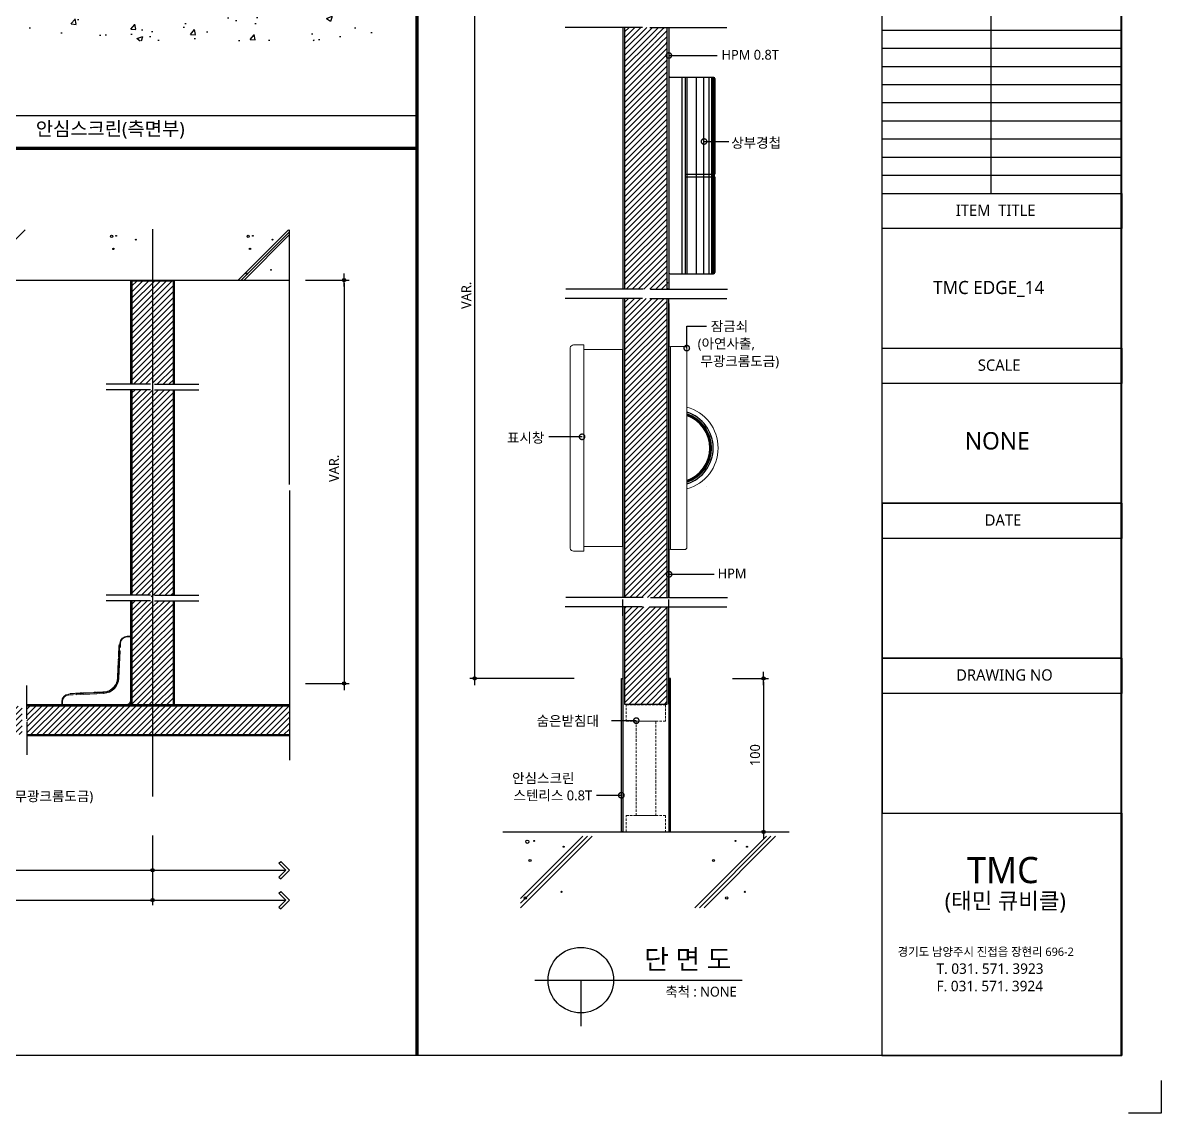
# Model space of a CAD drawing. Extents: x -256 to 8104, y -176 to 5714.
# Drawn here: x 4629 to 8104, y -176 to 3153 of the extents above; entities that cross this region are included whole.
import ezdxf
from ezdxf.enums import TextEntityAlignment as Align

# ---------------------------------------------------------------- set-up
doc = ezdxf.new("R2010")
doc.units = 0
doc.header["$LTSCALE"] = 30
doc.linetypes.add('CEN', pattern=[62, 60, -1, 0, -1])
doc.linetypes.add('HIDDEN', pattern=[0.375, 0.25, -0.125])
doc.layers.get('0').update_dxf_attribs({"linetype": 'CONTINUOUS'})
doc.layers.get('DEFPOINTS').update_dxf_attribs({"linetype": 'CONTINUOUS'})
for name, color, linetype in [('C', 2, 'CONTINUOUS'), ('curior-0Line', 252, 'CONTINUOUS'), ('DIM', 7, 'CONTINUOUS'), ('HAT', 8, 'CONTINUOUS'), ('HID', 9, 'HIDDEN'), ('TIT', 3, 'CONTINUOUS'), ('경첩', 4, 'CONTINUOUS'), ('문자', 3, 'CONTINUOUS'), ('부자재', 4, 'CONTINUOUS'), ('잠금쇠(회전형)', 4, 'CONTINUOUS'), ('중심선', 1, 'CEN'), ('치수', 1, 'CONTINUOUS'), ('판넬', 2, 'CONTINUOUS'), ('해치', 8, 'CONTINUOUS')]:
    doc.layers.add(name, color=color, linetype=linetype)
doc.styles.add('돋움', font='malgun.ttf')
doc.dimstyles.new('10', dxfattribs={"dimscale": 10, "dimtxt": 3, "dimasz": 1, "dimexe": 1.5, "dimexo": 2, "dimgap": 1, "dimtad": 1, "dimdec": 0, "dimlunit": 6, "dimtxsty": '돋움', "dimblk": 'DIMDOT', "dimcen": -1, "dimdle": 1.5, "dimclrt": 3, "dimazin": 3, "dimtfac": 1, "dimtdec": 0, "dimtix": 1, "dimtmove": 2, "dimatfit": 3, "dimldrblk": 'DIMDOT', "dimarcsym": 0})
pattern_1 = [(45, (126404.804, 5260.556), (-8.980256, 8.980256), [])]
pattern_2 = [(45, (126344.22, 5352.629), (-8.980256, 8.980256), [])]

# ---------------------------------------------------------------- blocks, each defined once
blk = doc.blocks.new('DIMDOT')
at = {"linetype": 'Continuous'}
blk.add_line((-2, 0), (2, 0), dxfattribs=at)
for radius in [0.5, 0.25]:
    blk.add_circle((0, 0), radius, dxfattribs=at)
blk = doc.blocks.new('*D385')
at = {"layer": 'DEFPOINTS', "color": 0}
for p in [(141058.6, 8926.7), (140734.6, 6587.7), (141058.6, 6587.7)]:
    blk.add_point(p, dxfattribs=at)
at = {"layer": 'DIM', "color": 0, "lineweight": -2, "ltscale": 10}
for p, q in [((141038.6, 8926.7), (140719.6, 8926.7)), ((140734.6, 8916.7), (140734.6, 6597.7)), ((141038.6, 6587.7), (140719.6, 6587.7))]:
    blk.add_line(p, q, dxfattribs=at)
at = {"layer": 'DIM', "color": 0, "lineweight": -2, "xscale": 10, "yscale": 10, "zscale": 10}
for p, rotation in [((140734.6, 8926.7), 90), ((140734.6, 6587.7), 270)]:
    blk.add_blockref('DIMDOT', p, dxfattribs=dict(at, rotation=rotation))
at = {"layer": 'DIM', "color": 3, "insert": (140709.3, 7757.2), "char_height": 30, "attachment_point": 5, "rotation": 90, "style": '돋움'}
blk.add_mtext('VAR.', dxfattribs=at)
blk = doc.blocks.new('A$C13EB2441')
for p, q in [((0.837, 7.375), (0.837, 14.115)), ((0.837, 6.74), (0.837, 0))]:
    blk.add_line(p, q)
blk = doc.blocks.new('_DOTSMALL')
at = {"color": 0, "linetype": 'ByBlock', "const_width": 0.5}
blk.add_lwpolyline([(-0.0625, 0, 1), (0.0625, 0, 1)], format="xyb", close=True, dxfattribs=at)
blk = doc.blocks.new('A$C63EC304E')
at = {"layer": '치수', "color": 1, "xscale": 2.5, "yscale": 2.5, "zscale": 2.5, "rotation": 234.3098741996962}
blk.add_blockref('_DOTSMALL', (0.31, 0.31), dxfattribs=at)
blk = doc.blocks.new('A$C2BC9653E')
at = {"layer": '치수', "xscale": 0.3333333333333333, "yscale": 0.3333333333333333, "zscale": 0.3333333333333333}
blk.add_blockref('A$C63EC304E', (0, 0), dxfattribs=at)
blk = doc.blocks.new('A$C7FC71301')
at = {"layer": '치수', "rotation": 180}
blk.add_blockref('A$C2BC9653E', (0.208, 0.208), dxfattribs=at)
blk = doc.blocks.new('A$C4A20372B')
at = {"layer": '치수'}
blk.add_blockref('A$C7FC71301', (0, 0), dxfattribs=at)
blk = doc.blocks.new('A$C566469F5')
at = {"layer": '치수'}
blk.add_blockref('A$C4A20372B', (0, 0), dxfattribs=at)
blk = doc.blocks.new('A$C7E317CD4')
at = {"layer": '해치', "xscale": 2, "yscale": 2, "zscale": 2}
blk.add_blockref('A$C566469F5', (0, 0), dxfattribs=at)
blk = doc.blocks.new('A$C601D7F27')
at = {"layer": '치수'}
blk.add_blockref('A$C7E317CD4', (0, 0), dxfattribs=at)
blk = doc.blocks.new('A$C38802C08')
at = {"layer": '치수'}
blk.add_blockref('A$C601D7F27', (0, 0), dxfattribs=at)
blk = doc.blocks.new('*D386')
at = {"layer": 'DEFPOINTS', "color": 0}
for p in [(141502.1, 6587.7), (141502.1, 6119.4), (141616.4, 6119.4)]:
    blk.add_point(p, dxfattribs=at)
at = {"layer": 'DIM', "color": 0, "lineweight": -2, "ltscale": 10}
for p, q in [((141522.1, 6587.7), (141631.4, 6587.7)), ((141616.4, 6577.7), (141616.4, 6129.4)), ((141522.1, 6119.4), (141631.4, 6119.4))]:
    blk.add_line(p, q, dxfattribs=at)
at = {"layer": 'DIM', "color": 0, "lineweight": -2, "xscale": 10, "yscale": 10, "zscale": 10}
for p, rotation in [((141616.4, 6587.7), 90), ((141616.4, 6119.4), 270)]:
    blk.add_blockref('DIMDOT', p, dxfattribs=dict(at, rotation=rotation))
at = {"layer": 'DIM', "color": 3, "insert": (141590.8, 6353.6), "char_height": 30, "attachment_point": 5, "rotation": 90, "style": '돋움'}
blk.add_mtext('100', dxfattribs=at)
blk = doc.blocks.new('*D391')
at = {"layer": 'DEFPOINTS', "color": 0}
for p in [(134997.6, 6128.1), (139751.5, 6128.1), (139751.5, 5911)]:
    blk.add_point(p, dxfattribs=at)
at = {"layer": 'DIM', "color": 0, "lineweight": -2, "ltscale": 10}
for p, q in [((134997.6, 6108.1), (134997.6, 5896)), ((139751.5, 6108.1), (139751.5, 5896)), ((135007.6, 5911), (139741.5, 5911))]:
    blk.add_line(p, q, dxfattribs=at)
at = {"layer": 'DIM', "color": 0, "lineweight": -2, "xscale": 10, "yscale": 10, "zscale": 10, "rotation": 180}
blk.add_blockref('DIMDOT', (134997.6, 5911), dxfattribs=at)
at = {"layer": 'DIM', "color": 0, "lineweight": -2, "xscale": 10, "yscale": 10, "zscale": 10}
blk.add_blockref('DIMDOT', (139751.5, 5911), dxfattribs=at)
at = {"layer": 'DIM', "color": 3, "insert": (137374.6, 5940.6), "char_height": 30, "attachment_point": 5, "style": '돋움'}
blk.add_mtext('설계치수', dxfattribs=at)
blk = doc.blocks.new('*D392')
at = {"layer": 'DEFPOINTS', "color": 0}
for p in [(138600.7, 6128.1), (139751.5, 6128.1), (139751.5, 6002.4)]:
    blk.add_point(p, dxfattribs=at)
at = {"layer": 'DIM', "color": 0, "lineweight": -2, "ltscale": 10}
for p, q in [((138600.7, 6108.1), (138600.7, 5987.4)), ((139751.5, 6108.1), (139751.5, 5987.4)), ((138610.7, 6002.4), (139741.5, 6002.4))]:
    blk.add_line(p, q, dxfattribs=at)
at = {"layer": 'DIM', "color": 0, "lineweight": -2, "xscale": 10, "yscale": 10, "zscale": 10, "rotation": 180}
blk.add_blockref('DIMDOT', (138600.7, 6002.4), dxfattribs=at)
at = {"layer": 'DIM', "color": 0, "lineweight": -2, "xscale": 10, "yscale": 10, "zscale": 10}
blk.add_blockref('DIMDOT', (139751.5, 6002.4), dxfattribs=at)
at = {"layer": 'DIM', "color": 3, "insert": (139176.1, 6032.1), "char_height": 30, "attachment_point": 5, "style": '돋움'}
blk.add_mtext('설계치수', dxfattribs=at)
blk = doc.blocks.new('*D394')
at = {"layer": 'DEFPOINTS', "color": 0}
for p in [(140198.4, 7803.8), (140198.4, 6572.4), (140336.2, 6572.4)]:
    blk.add_point(p, dxfattribs=at)
at = {"layer": 'DIM', "color": 0, "lineweight": -2, "ltscale": 10}
for p, q in [((140218.4, 7803.8), (140351.2, 7803.8)), ((140336.2, 7793.8), (140336.2, 6582.4)), ((140218.4, 6572.4), (140351.2, 6572.4))]:
    blk.add_line(p, q, dxfattribs=at)
at = {"layer": 'DIM', "color": 0, "lineweight": -2, "xscale": 10, "yscale": 10, "zscale": 10}
for p, rotation in [((140336.2, 7803.8), 90), ((140336.2, 6572.4), 270)]:
    blk.add_blockref('DIMDOT', p, dxfattribs=dict(at, rotation=rotation))
at = {"layer": 'DIM', "color": 3, "insert": (140305.4, 7229), "char_height": 30, "attachment_point": 5, "rotation": 90, "style": '돋움'}
blk.add_mtext('VAR.', dxfattribs=at)
blk = doc.blocks.new('A$C06B31977')
for p, q in [((1.26, 11.06), (1.26, 21.17)), ((1.26, 10.11), (1.26, 0))]:
    blk.add_line(p, q)
blk = doc.blocks.new('EDGE_14', base_point=(134726.3, 5436.3))
at = {"layer": 'HAT'}
h = blk.add_hatch(dxfattribs=at)
h.set_pattern_fill('ANSI31', color=256, scale=4, style=0)
h.set_pattern_definition(pattern_1)
edge = h.paths.add_edge_path()
edge.add_line((141322.4, 8525.9), (141263, 8525.9))
edge.add_arc((141260.9, 8525.9), 2.08, -54.3099, 0, ccw=False)
edge.add_arc((141260.9, 8525.9), 2.08, 125.6901, 305.6901, ccw=False)
edge.add_arc((141260.9, 8525.9), 2.08, 0, 125.6901, ccw=False)
edge.add_line((141263, 8525.9), (141322.4, 8525.9))
edge.add_line((141322.4, 8525.9), (141322.4, 8574.7))
edge.add_line((141322.4, 8574.7), (141312.2, 8574.7))
edge.add_spline(control_points=[(141309.3, 8566.9), (141310.3, 8569.5), (141311.2, 8572.1), (141312.2, 8574.7)], knot_values=[0, 0, 0, 0, 0.152076, 0.152076, 0.152076, 0.152076], degree=3, periodic=0)
edge.add_line((141312.2, 8574.7), (141257.4, 8574.7))
edge.add_line((141257.4, 8574.7), (141257.4, 7776.1))
edge.add_line((141257.4, 7776.1), (141314.1, 7776.1))
edge.add_spline(control_points=[(141314.1, 7776.1), (141317.3, 7784.9), (141320.3, 7792.7), (141322.4, 7796.5)], knot_values=[0.152076, 0.152076, 0.152076, 0.152076, 0.673721, 0.673721, 0.673721, 0.673721], degree=3, periodic=0)
edge.add_spline(control_points=[(141324.8, 7776.1), (141325.4, 7786.2), (141326.4, 7801.5), (141323.5, 7798.5), (141322.4, 7796.5)], knot_values=[0.673721, 0.673721, 0.673721, 0.673721, 1.332503, 1.60798, 1.60798, 1.60798, 1.60798], degree=3, periodic=0)
edge.add_line((141322.4, 7796.5), (141322.4, 8525.9))
h.paths.add_polyline_path([(141257.4, 8574.7), (141192.4, 8574.7), (141192.4, 7776.1), (141257.4, 7776.1)])
h = blk.add_hatch(dxfattribs=at)
h.set_pattern_fill('ANSI31', color=256, scale=4, style=0)
h.set_pattern_definition(pattern_1)
h.paths.add_polyline_path([(141257.4, 7290.6), (141192.4, 7290.6), (141192.4, 6835.1), (141257.4, 6835.1), (141257.4, 6944.5, -0.567825), (141257.4, 6948.1)])
h.paths.add_polyline_path([(141322.4, 7290.6), (141257.4, 7290.6), (141257.4, 6948.1, -0.582142), (141260.6, 6946.3), (141322.4, 6946.3)])
edge = h.paths.add_edge_path()
edge.add_line((141322.4, 6946.3), (141260.6, 6946.3))
edge.add_arc((141258.5, 6946.3), 2.08, -54.3099, 0, ccw=False)
edge.add_arc((141258.5, 6946.3), 2.08, 239.178, 305.6901, ccw=False)
edge.add_line((141257.4, 6944.5), (141257.4, 6835.1))
edge.add_line((141257.4, 6835.1), (141314.1, 6835.1))
edge.add_spline(control_points=[(141314.1, 6835.1), (141317.3, 6843.8), (141320.3, 6851.7), (141322.4, 6855.5)], knot_values=[0.152076, 0.152076, 0.152076, 0.152076, 0.673721, 0.673721, 0.673721, 0.673721], degree=3, periodic=0)
edge.add_line((141322.4, 6855.5), (141322.4, 6946.3))
h.paths.add_polyline_path([(141257.4, 7747.1), (141192.4, 7747.1), (141192.4, 7290.6), (141257.4, 7290.6)])
edge = h.paths.add_edge_path()
edge.add_line((141322.4, 7747.1), (141312.2, 7747.1))
edge.add_spline(control_points=[(141309.3, 7739.3), (141310.3, 7741.9), (141311.2, 7744.6), (141312.2, 7747.1)], knot_values=[0, 0, 0, 0, 0.152076, 0.152076, 0.152076, 0.152076], degree=3, periodic=0)
edge.add_line((141312.2, 7747.1), (141257.4, 7747.1))
edge.add_line((141257.4, 7747.1), (141257.4, 7290.6))
edge.add_line((141257.4, 7290.6), (141322.4, 7290.6))
edge.add_line((141322.4, 7290.6), (141322.4, 7747.1))
at = {"layer": 'HAT', "transparency": 33554687}
h = blk.add_hatch(dxfattribs=at)
h.set_pattern_fill('ANSI31', color=256, scale=4, style=0)
h.set_pattern_definition(pattern_1)
h.paths.add_polyline_path([(141246.8, 6806.1), (141192.4, 6806.1), (141192.4, 6509.3), (141257.4, 6509.3), (141257.4, 6806.1)])
h.paths.add_polyline_path([(141322.4, 6806.1), (141269.1, 6806.1), (141257.4, 6806.1), (141257.4, 6509.3), (141322.4, 6509.3)])
at = {"layer": '해치'}
h = blk.add_hatch(dxfattribs=at)
h.set_pattern_fill('AR-CONC', color=256, style=0)
h.set_pattern_definition([(50, (137942.97, 7100.55), (182.185, -15.939), [19.05, -209.55]), (355, (137942.97, 7100.55), (-35.243, 191.057), [15.24, -167.64]), (100.451, (137958.15, 7099.22), (146.943, 175.117), [16.19, -178.09]), (46.184, (137942.97, 7151.35), (271.079, -42.042), [28.575, -314.325]), (96.636, (137965.56, 7147.84), (237.404, 247.426), [24.285, -267.135]), (351.184, (137942.97, 7151.35), (237.405, 247.425), [22.86, -251.46]), (21, (137968.37, 7138.65), (151.615, -102.2655), [19.05, -209.55]), (326, (137968.37, 7138.65), (61.802, 184.188), [15.24, -167.64]), (71.4514, (137981, 7130.12), (213.416, 81.923), [16.19, -178.09]), (37.5, (137942.97, 7100.545), (3.0886, 84.555), [0, -165.608, 0, -170.18, 0, -168.275]), (7.5, (137942.97, 7100.545), (66.8197, 100.1806), [0, -97.028, 0, -161.798, 0, -64.135]), (327.5, (137886.33, 7100.545), (135.5906, -5.7287), [0, -63.5, 0, -198.12, 0, -262.89]), (317.5, (137860.93, 7100.55), (148.129, 25.4265), [0, -82.55, 0, -131.572, 0, -186.69])])
h.paths.add_polyline_path([(140422.5, 8534.3), (140422.5, 8637.3), (139372.4, 8637.3), (139372.4, 8534.3)])
h = blk.add_hatch(dxfattribs=at)
h.set_pattern_fill('ANSI31', color=256, scale=4, style=0)
h.set_pattern_definition([(45, (-136558.86, -50643.982), (-8.9802561, 8.9802561), [])])
edge = h.paths.add_edge_path()
edge.add_line((139751.5, 7800.5), (139689.1, 7800.5))
edge.add_line((139689.1, 7800.5), (139688.2, 7799.6))
edge.add_line((139688.2, 7799.6), (139688.2, 7699.2))
edge.add_line((139688.2, 7699.2), (139731.1, 7699.2))
edge.add_line((139731.1, 7699.2), (139731.1, 7657.6))
edge.add_line((139731.1, 7657.6), (139688.2, 7657.6))
edge.add_line((139688.2, 7657.6), (139688.2, 7485.9))
edge.add_line((139688.2, 7485.9), (139744.8, 7485.9))
edge.add_spline(control_points=[(139744.8, 7485.9), (139747.6, 7493.6), (139753.6, 7508.9), (139749.7, 7478), (139751.3, 7475.5), (139751.5, 7475.5)], knot_values=[0.456227, 0.456227, 0.456227, 0.456227, 2.847595, 6.178025, 6.737145, 6.737145, 6.737145, 6.737145], degree=3, periodic=0)
edge.add_spline(control_points=[(139751.2, 7475.7), (139751.3, 7478.7), (139751.3, 7481.5), (139750.8, 7481.8), (139750.7, 7481.8)], knot_values=[0.891967, 0.891967, 0.891967, 0.891967, 1.280656, 1.337888, 1.337888, 1.337888, 1.337888], degree=3, periodic=0)
edge.add_line((139751.5, 7475.5), (139751.5, 7800.5))
edge = h.paths.add_edge_path()
edge.add_line((139814.9, 7800.5), (139751.5, 7800.5))
edge.add_line((139751.5, 7800.5), (139751.5, 7475.5))
edge.add_spline(control_points=[(139751.5, 7475.5), (139752.7, 7475.3), (139754.9, 7479.6), (139757.6, 7485.9)], knot_values=[6.737145, 6.737145, 6.737145, 6.737145, 8.913909, 8.913909, 8.913909, 8.913909], degree=3, periodic=0)
edge.add_spline(control_points=[(139757.6, 7485.9), (139759.6, 7490.7), (139762, 7496.7), (139764.3, 7502.7)], knot_values=[8.913909, 8.913909, 8.913909, 8.913909, 10.573873, 10.573873, 10.573873, 10.573873], degree=3, periodic=0)
edge.add_line((139757.6, 7485.9), (139814.9, 7485.9))
edge.add_line((139814.9, 7485.9), (139814.9, 7657.6))
edge.add_line((139814.9, 7657.6), (139772, 7657.6))
edge.add_line((139772, 7657.6), (139772, 7699.2))
edge.add_line((139772, 7699.2), (139814.9, 7699.2))
edge.add_line((139814.9, 7699.2), (139814.9, 7800.5))
h.paths.add_polyline_path([(139814.9, 7699.2), (139772, 7699.2), (139772, 7657.6), (139814.9, 7657.6)], flags=16)
h.paths.add_polyline_path([(139731.1, 7699.2), (139688.2, 7699.2), (139688.2, 7657.6), (139731.1, 7657.6)], flags=16)
h = blk.add_hatch(dxfattribs=at)
h.set_pattern_fill('ANSI31', color=256, scale=4, style=0)
h.set_pattern_definition([(45, (139751.543, 7155.466), (-8.98026, 8.98026), [])])
h.paths.add_polyline_path([(139814.9, 7468.8), (139688.2, 7468.8), (139688.2, 6842.1), (139814.9, 6842.1)])
at = {"layer": '해치', "transparency": 33554687}
h = blk.add_hatch(dxfattribs=at)
h.set_pattern_fill('ANSI31', color=256, scale=4)
h.set_pattern_definition(pattern_2)
edge = h.paths.add_edge_path()
edge.add_spline(control_points=[(139751.5, 6814.6), (139751.3, 6814.6), (139750.2, 6816.4), (139751, 6826.3), (139751.2, 6831.9)], knot_values=[1.337888, 1.337888, 1.337888, 1.337888, 1.524261, 2.245715, 2.245715, 2.245715, 2.245715], degree=3, periodic=0)
edge.add_spline(control_points=[(139751.5, 6831.7), (139751.3, 6831.7), (139749.7, 6834.2), (139753.6, 6865.1), (139747.6, 6849.8), (139744.8, 6842.1)], knot_values=[0.152076, 0.152076, 0.152076, 0.152076, 0.338449, 1.448592, 2.245715, 2.245715, 2.245715, 2.245715], degree=3, periodic=0)
edge.add_spline(control_points=[(139751.2, 6831.9), (139751.3, 6834.9), (139751.3, 6837.7), (139750.8, 6838), (139750.7, 6838)], knot_values=[0.891967, 0.891967, 0.891967, 0.891967, 1.280656, 1.337888, 1.337888, 1.337888, 1.337888], degree=3, periodic=0)
edge.add_spline(control_points=[(139750.7, 6838), (139749.7, 6838.1), (139747.4, 6832.1), (139744.8, 6825)], knot_values=[0.152076, 0.152076, 0.152076, 0.152076, 0.891967, 0.891967, 0.891967, 0.891967], degree=3, periodic=0)
edge.add_spline(control_points=[(139743.2, 6820.5), (139743.7, 6822), (139744.2, 6823.6), (139744.8, 6825)], knot_values=[0, 0, 0, 0, 0.152076, 0.152076, 0.152076, 0.152076], degree=3, periodic=0)
edge.add_line((139744.8, 6825), (139688.2, 6825))
edge.add_line((139688.2, 6825), (139688.2, 6652.6))
edge.add_line((139688.2, 6652.6), (139732.9, 6652.6))
edge.add_line((139732.9, 6652.6), (139732.9, 6611))
edge.add_line((139732.9, 6611), (139688.2, 6611))
edge.add_line((139688.2, 6611), (139688.2, 6506.8))
edge.add_line((139688.2, 6506.8), (139751.5, 6506.8))
edge.add_line((139751.5, 6506.8), (139751.5, 6814.5))
h.paths.add_polyline_path([(139814.9, 6652.6), (139770.1, 6652.6), (139770.1, 6611), (139814.9, 6611)])
h.paths.add_polyline_path([(139732.9, 6652.6), (139688.2, 6652.6), (139688.2, 6611), (139732.9, 6611)], flags=16)
h = blk.add_hatch(dxfattribs=at)
h.set_pattern_fill('ANSI31', color=256, scale=4)
h.set_pattern_definition(pattern_2)
h.paths.add_polyline_path([(139814.9, 6764), (139751.5, 6764), (139751.5, 6506.8), (139814.9, 6506.8), (139814.9, 6611), (139770.1, 6611), (139770.1, 6652.6), (139814.9, 6652.6)])
edge = h.paths.add_edge_path()
edge.add_line((139814.9, 6825), (139757.6, 6825))
edge.add_spline(control_points=[(139757.6, 6825), (139754.9, 6818.7), (139752.7, 6814.4), (139751.5, 6814.6)], knot_values=[2.245715, 2.245715, 2.245715, 2.245715, 2.971303, 2.971303, 2.971303, 2.971303], degree=3, periodic=0)
edge.add_line((139751.5, 6814.6), (139751.5, 6764))
edge.add_line((139751.5, 6764), (139814.9, 6764))
edge.add_line((139814.9, 6764), (139814.9, 6825))
h = blk.add_hatch(dxfattribs=at)
h.set_pattern_fill('ANSI31', color=256, scale=4, style=0)
h.set_pattern_definition(pattern_2)
h.paths.add_polyline_path([(139367.6, 6455.2), (139367.6, 6464.7), (139367.6, 6503.4), (139751.5, 6503.4), (139751.5, 6416.8), (139367.6, 6416.8)])
edge = h.paths.add_edge_path()
edge.add_line((139353, 6455.2), (139353, 6464.7))
edge.add_line((139353, 6464.7), (139353, 6503.4))
edge.add_line((139353, 6503.4), (138720.5, 6503.4))
edge.add_line((138720.5, 6503.4), (138720.5, 6462.2))
edge.add_arc((138720.5, 6460.1), 2.08, -35.6901, 90, ccw=False)
edge.add_arc((138720.5, 6460.1), 2.08, 270, 324.3099, ccw=False)
edge.add_line((138720.5, 6458), (138720.5, 6416.8))
edge.add_line((138720.5, 6416.8), (139353, 6416.8))
edge.add_line((139353, 6416.8), (139353, 6455.2))
h.paths.add_polyline_path([(138595.7, 6503.4), (138595.7, 6416.8), (138720.5, 6416.8), (138720.5, 6458, -0.610943), (138718.9, 6461.3, -0.241509), (138720.5, 6462.2), (138720.5, 6503.4)])
h.paths.add_polyline_path([(140169.2, 6503.4), (139751.5, 6503.4), (139751.5, 6416.8), (140169.2, 6416.8)])
at = {"color": 8}
blk.add_line((139173, 8305.6), (140558.3, 8305.6), dxfattribs=at)
for p, q in [((140169.2, 7180.2), (140169.2, 7956.9)), ((134997.6, 7803.8), (140169.2, 7803.8)), ((139744.9, 7485.9), (139610.1, 7485.9)), ((139757.6, 7485.9), (139892.4, 7485.9)), ((140169.2, 7161.1), (140169.2, 6337.8)), ((139744.9, 6842.1), (139610.1, 6842.1)), ((139757.6, 6842.1), (139892.4, 6842.1)), ((140820.3, 6119.4), (141694.6, 6119.4))]:
    blk.add_line(p, q)
at = {"color": 2}
for p, q in [((142830.4, 5360.6), (142830.4, 5260.6)), ((142830.4, 5360.6), (142830.4, 5260.6)), ((142830.4, 5360.6), (142830.4, 5260.6)), ((142830.4, 5260.6), (142730.4, 5260.6)), ((142830.4, 5260.6), (142730.4, 5260.6)), ((142830.4, 5260.6), (142730.4, 5260.6))]:
    blk.add_line(p, q, dxfattribs=at)
for points in [[(134725.6, 10974.7), (141977.9, 10974.7), (141977.9, 5436.4), (134725.6, 5436.4)], [(134725.6, 10974.7), (141977.9, 10974.7), (141977.9, 5436.4), (134725.6, 5436.4)], [(134725.6, 10974.7), (142707.5, 10974.7), (142707.5, 5436.4), (134725.6, 5436.4)], [(141182.4, 6587.7), (141187.4, 6587.7), (141187.4, 6119.4), (141182.4, 6119.4)], [(141332.4, 6587.7), (141327.4, 6587.7), (141327.4, 6119.4), (141332.4, 6119.4)]]:
    blk.add_lwpolyline(points, close=True, dxfattribs=at)
at = {"color": 8, "const_width": 10}
for points in [[(140558.3, 5436.4), (140558.3, 10974.7)], [(134773.7, 8205.6), (140558.3, 8205.6)]]:
    blk.add_lwpolyline(points, dxfattribs=at)
at = {"layer": 'C'}
for p, q in [((141192.4, 8574.7), (141192.4, 7776.1)), ((141322.4, 7776.1), (141322.4, 8574.7)), ((141192.4, 7747.1), (141192.4, 6835.1)), ((141322.4, 6835.1), (141322.4, 7747.1)), ((141192.4, 6806.1), (141192.4, 6509.3)), ((141322.4, 6509.3), (141322.4, 6806.1)), ((140169.2, 6503.4), (139367.6, 6503.4)), ((141192.4, 6509.3), (141322.4, 6509.3)), ((139367.6, 6416.8), (140169.2, 6416.8))]:
    blk.add_line(p, q, dxfattribs=at)
at = {"layer": 'curior-0Line'}
for p, q in [((141977.9, 10974.7), (141977.9, 5437.2)), ((142310.5, 8622.3), (142310.5, 8068.5)), ((141978.3, 8566.9), (142710.4, 8566.9)), ((141978.3, 8511.5), (142710.4, 8511.5)), ((141978.3, 8456.1), (142710.4, 8456.1)), ((141978.3, 8400.8), (142710.4, 8400.8)), ((141978.3, 8345.4), (142710.4, 8345.4)), ((141978.3, 8290), (142710.4, 8290)), ((141978.3, 8234.6), (142710.4, 8234.6)), ((141978.3, 8179.3), (142710.4, 8179.3)), ((141978.3, 8123.9), (142710.4, 8123.9)), ((141978.3, 8068.5), (142710.4, 8068.5))]:
    blk.add_line(p, q, dxfattribs=at)
for points in [[(142710.4, 10974.7), (141977.9, 10974.7), (141977.9, 5436.4), (142710.4, 5436.4)], [(141978.3, 8068.5), (142710.4, 8068.5), (142710.4, 7960.8), (141978.3, 7960.8)], [(141978.3, 7595.6), (142710.4, 7595.6), (142710.4, 7487.9), (141978.3, 7487.9)], [(141978.3, 6649.8), (142710.4, 6649.8), (142710.4, 7122.7), (141978.3, 7122.7)], [(141978.3, 7122.7), (142710.4, 7122.7), (142710.4, 7015), (141978.3, 7015)], [(141978.3, 6176.9), (142710.4, 6176.9), (142710.4, 6649.8), (141978.3, 6649.8)], [(141978.3, 6649.8), (142710.4, 6649.8), (142710.4, 6542.1), (141978.3, 6542.1)], [(142710.4, 5437.2), (141978.6, 5437.2), (141978.6, 6176.9), (142710.4, 6176.9)]]:
    blk.add_lwpolyline(points, close=True, dxfattribs=at)
at = {"layer": 'DIM', "ltscale": 10}
for p, q in [((140136.8, 6023.5), (140142.5, 6029.2)), ((140157.8, 6002.4), (140136.8, 6023.5)), ((140169.2, 6002.4), (140142.5, 6029.2)), ((139751.5, 6002.4), (140157.8, 6002.4)), ((140157.8, 6002.4), (140136.8, 5981.4)), ((140136.8, 5981.4), (140142.5, 5975.7)), ((140169.2, 6002.4), (140142.5, 5975.7)), ((139751.5, 5911), (140157.8, 5911)), ((140136.8, 5932), (140142.5, 5937.8)), ((140157.8, 5911), (140136.8, 5932)), ((140157.8, 5911), (140136.8, 5889.9)), ((140169.2, 5911), (140142.5, 5937.8)), ((140169.2, 5911), (140142.5, 5884.2)), ((140136.8, 5889.9), (140142.5, 5884.2))]:
    blk.add_line(p, q, dxfattribs=at)
at = {"layer": 'HAT'}
for radius, start, end in [(114.6, 287.404, 72.596), (109.6, 288.2251, 71.7749), (106.6, 288.7568, 71.2432), (104.6, 289.1292, 70.8708)]:
    blk.add_arc((141348.1, 7291.1), radius, start, end, dxfattribs=at)
at = {"layer": 'HID', "lineweight": 15}
for points in [[(141197.4, 6506.9), (141317.4, 6506.9), (141317.4, 6456.9), (141197.4, 6456.9)], [(141227.4, 6456.9), (141287.4, 6456.9), (141287.4, 6169.4), (141227.4, 6169.4)], [(141197.4, 6169.4), (141317.4, 6169.4), (141317.4, 6119.4), (141197.4, 6119.4)]]:
    blk.add_lwpolyline(points, close=True, dxfattribs=at)
at = {"layer": 'TIT', "color": 7}
for p, q in [((140918.7, 5666.8), (141551.4, 5666.8)), ((141059, 5666.8), (141059, 5526.8))]:
    blk.add_line(p, q, dxfattribs=at)
blk.add_circle((141058.7, 5666.8), 100, dxfattribs=at)
at = {"layer": '경첩', "color": 4, "linetype": 'Continuous', "lineweight": 15}
for p, q in [((139673.6, 6714.4), (139673.6, 6716.8)), ((139684.2, 6716.8), (139673.6, 6716.8)), ((139673.6, 6714.4), (139684.2, 6714.4)), ((139684.2, 6714.4), (139684.2, 6716.8)), ((139684.2, 6694.4), (139684.2, 6714.4)), ((139650.6, 6672.5), (139646.6, 6588.8)), ((139648.8, 6685.7), (139647.7, 6660.5)), ((139648.8, 6685.7), (139651.1, 6683.5)), ((139649.9, 6691.3), (139651.4, 6689.8)), ((139651.7, 6695.9), (139650.6, 6672.5)), ((139653.4, 6682.3), (139654, 6695.8)), ((139684.2, 6691.1), (139684.2, 6693.4)), ((139684.2, 6691.1), (139684.2, 6520.8)), ((139646.8, 6641.6), (139645.5, 6614.8)), ((139646.8, 6641.6), (139649, 6639.3)), ((139647.2, 6651), (139646.9, 6644.7)), ((139646.9, 6644.7), (139649.1, 6642.5)), ((139647.2, 6651), (139649.4, 6648.8)), ((139647.4, 6654.2), (139649.6, 6651.9)), ((139647.7, 6660.5), (139649.9, 6658.2)), ((139648.9, 6588.7), (139652.9, 6672.4)), ((139645.2, 6608.5), (139644.8, 6600)), ((139645.2, 6608.5), (139647.4, 6606.3)), ((139645.5, 6614.7), (139645.3, 6610.8)), ((139645.3, 6610.8), (139647.5, 6608.5)), ((139645.5, 6614.8), (139647.7, 6612.6)), ((139645.5, 6614.7), (139647.7, 6612.5)), ((139639.1, 6570.1), (139640.8, 6568.3)), ((139640.2, 6572.3), (139641.9, 6570.5)), ((139641.7, 6576), (139643.5, 6574.2)), ((139645.1, 6578.9), (139643.1, 6580.9)), ((139643.2, 6580.9), (139645.1, 6579)), ((139643.8, 6584.4), (139645.9, 6582.3)), ((139644.1, 6586.4), (139646.2, 6584.3)), ((139644.6, 6594.9), (139644.3, 6588.9)), ((139644.8, 6599), (139644.6, 6595.9)), ((139644.6, 6595.9), (139646.8, 6593.6)), ((139644.6, 6595.9), (139644.6, 6594.9)), ((139644.6, 6594.9), (139646.8, 6592.7)), ((139644.8, 6600), (139647, 6597.7)), ((139644.8, 6600), (139644.8, 6599)), ((139644.8, 6599), (139647, 6596.8)), ((139518.4, 6540.4), (139495.1, 6539.3)), ((139495.2, 6537), (139508.7, 6537.6)), ((139499.7, 6541.1), (139500.5, 6541.9)), ((139499.7, 6541.1), (139501.2, 6539.6)), ((139530.5, 6543.3), (139500.5, 6541.9)), ((139602.2, 6544.4), (139518.4, 6540.4)), ((139518.6, 6538.1), (139602.3, 6542)), ((139530.5, 6543.3), (139532.7, 6541.1)), ((139536.8, 6543.6), (139539, 6541.4)), ((139540, 6543.8), (139542.2, 6541.5)), ((139571.5, 6545.3), (139546.3, 6544.1)), ((139546.3, 6544.1), (139548.5, 6541.8)), ((139571.5, 6545.3), (139573.7, 6543)), ((139577.8, 6545.6), (139580, 6543.3)), ((139580.9, 6545.7), (139583.2, 6543.5)), ((139599.8, 6546.6), (139587.2, 6546)), ((139587.2, 6546), (139589.5, 6543.8)), ((139602.1, 6546.7), (139599.8, 6546.6)), ((139599.8, 6546.6), (139602.1, 6544.4)), ((139611.5, 6548.2), (139613.4, 6546.3)), ((139616.4, 6549.8), (139618.2, 6548)), ((139618.7, 6550.8), (139620.5, 6549.1)), ((139623, 6553.1), (139624.7, 6551.4)), ((139625, 6554.4), (139626.7, 6552.7)), ((139635.2, 6564), (139636.9, 6562.4)), ((139636.6, 6566), (139638.3, 6564.3)), ((139476.5, 6517.4), (139474.2, 6517.4)), ((139474.2, 6517.4), (139474.2, 6506.8)), ((139474.2, 6506.8), (139476.5, 6506.8)), ((139476.5, 6506.8), (139476.5, 6517.4)), ((139476.5, 6506.8), (139496.6, 6506.8)), ((139497.5, 6506.8), (139499.9, 6506.8)), ((139670.2, 6506.8), (139499.9, 6506.8))]:
    blk.add_line(p, q, dxfattribs=at)
at = {"layer": '경첩', "color": 4, "linetype": 'Continuous', "lineweight": 15, "flags": 128}
for points in [[(139649.1, 6690.5), (139649, 6689.5), (139649, 6688.3), (139648.9, 6687), (139648.8, 6685.7)], [(139649.1, 6690.5), (139649.2, 6690.6), (139649.4, 6690.8), (139649.5, 6690.9), (139649.7, 6691.1), (139649.8, 6691.1), (139649.8, 6691.2), (139649.9, 6691.2), (139649.9, 6691.3)], [(139650.6, 6672.5), (139650.6, 6672.5), (139650.7, 6672.5), (139651, 6672.5), (139651.2, 6672.5), (139651.6, 6672.5), (139652, 6672.5), (139652.4, 6672.5), (139652.9, 6672.4)], [(139654, 6695.8), (139653.5, 6695.8), (139653.1, 6695.8), (139652.7, 6695.8), (139652.3, 6695.8), (139652.1, 6695.9), (139651.8, 6695.9), (139651.7, 6695.9), (139651.7, 6695.9)], [(139647.7, 6660.5), (139647.6, 6659.2), (139647.5, 6658.1), (139647.5, 6657), (139647.4, 6656), (139647.4, 6655.2), (139647.4, 6654.7), (139647.4, 6654.3), (139647.4, 6654.2)], [(139645.3, 6610.8), (139645.3, 6610.1), (139645.2, 6609.3), (139645.2, 6608.5)], [(139645.5, 6614.8), (139645.5, 6614.8), (139645.5, 6614.7)], [(139643.2, 6580.9), (139643.2, 6580.9), (139643.2, 6580.9)], [(139644.1, 6586.4), (139643.9, 6584.9), (139643.8, 6584.4)], [(139646.6, 6588.8), (139646.7, 6588.8), (139646.8, 6588.8), (139647, 6588.8), (139647.3, 6588.8), (139647.6, 6588.7), (139648.1, 6588.7), (139648.5, 6588.7), (139648.9, 6588.7)], [(139495.2, 6537), (139495.2, 6537.5), (139495.2, 6537.9), (139495.2, 6538.3), (139495.1, 6538.6), (139495.1, 6538.9), (139495.1, 6539.1), (139495.1, 6539.3), (139495.1, 6539.3)], [(139518.4, 6540.4), (139518.4, 6540.4), (139518.5, 6540.2), (139518.5, 6540), (139518.5, 6539.7), (139518.5, 6539.4), (139518.5, 6539), (139518.5, 6538.6), (139518.6, 6538.1)], [(139536.8, 6543.6), (139536.7, 6543.6), (139536.3, 6543.6), (139535.8, 6543.6), (139535, 6543.5), (139534, 6543.5), (139532.9, 6543.4), (139531.7, 6543.4), (139530.5, 6543.3)], [(139546.3, 6544.1), (139545.2, 6544), (139544.1, 6544), (139543.1, 6543.9), (139542.2, 6543.9), (139541.4, 6543.8), (139540.8, 6543.8), (139540.3, 6543.8), (139540.1, 6543.8), (139540, 6543.8)], [(139577.8, 6545.6), (139577.7, 6545.6), (139577.3, 6545.5), (139576.7, 6545.5), (139575.9, 6545.5), (139575, 6545.4), (139573.9, 6545.4), (139572.7, 6545.3), (139571.5, 6545.3)], [(139587.2, 6546), (139586, 6545.9), (139584.8, 6545.9), (139583.7, 6545.8), (139582.8, 6545.8), (139582, 6545.8), (139581.4, 6545.7), (139581.1, 6545.7), (139580.9, 6545.7)], [(139602.2, 6544.4), (139602.2, 6544.3), (139602.2, 6544.2), (139602.2, 6544), (139602.2, 6543.7), (139602.2, 6543.3), (139602.3, 6542.9), (139602.3, 6542.5), (139602.3, 6542)]]:
    blk.add_lwpolyline(points, dxfattribs=at)
at = {"layer": '경첩', "color": 4, "linetype": 'Continuous', "lineweight": 15}
for centre, radius, start, end in [((139673.6, 6694.8), 21.9, 90, 177.3017), ((139673.6, 6694.8), 19.6, 90, 177.3017), ((139600, 6591), 46.7, 272.6983, 357.3017), ((139600, 6591), 49, 272.6983, 357.3017), ((139600, 6591), 44.3, 325.6151, 331.8264), ((139600, 6591), 44.3, 335.0052, 340.234), ((139600, 6591), 44.3, 340.234, 346.7569), ((139600, 6591), 44.3, 346.8377, 351.3944), ((139600, 6591), 44.3, 354.0912, 357.3017), ((139496.1, 6517.4), 21.9, 92.6983, 180), ((139496.1, 6517.4), 19.6, 92.6983, 180), ((139600, 6591), 44.3, 272.6983, 285), ((139600, 6591), 44.3, 284.9998, 291.7506), ((139600, 6591), 44.3, 294.9948, 301.2998), ((139600, 6591), 44.3, 301.2991, 304.3858), ((139600, 6591), 44.3, 304.3849, 322.5608), ((139600, 6591), 44.3, 322.5612, 325.6145), ((139670.2, 6520.8), 14, 270, 0)]:
    blk.add_arc(centre, radius, start, end, dxfattribs=at)
at = {"layer": '부자재'}
for p, q in [((141327.4, 8418.7), (141327.4, 7826.7)), ((141331.4, 8422.7), (141463.4, 8422.7)), ((141367.4, 8422.7), (141367.4, 7822.7)), ((141377.5, 8422.7), (141377.5, 7822.7)), ((141467.4, 8418.7), (141467.4, 8126.7)), ((141377.5, 8126.7), (141467.4, 8126.7)), ((141377.5, 8118.7), (141467.4, 8118.7)), ((141466.2, 8126.7), (141466.2, 8118.7)), ((141467.4, 8118.7), (141467.4, 7826.7)), ((141331.4, 7822.7), (141463.4, 7822.7))]:
    blk.add_line(p, q, dxfattribs=at)
for centre, start, end in [((141331.4, 8418.7), 90, 180), ((141463.4, 8418.7), 0, 90), ((141331.4, 7826.7), 180, 270), ((141463.4, 7826.7), 270, 0)]:
    blk.add_arc(centre, 4, start, end, dxfattribs=at)
at = {"layer": '잠금쇠(회전형)', "linetype": 'Continuous', "lineweight": 15}
for p, q in [((141026.5, 7597.1), (141026.5, 6985.2)), ((141036.5, 7606.1), (141067.4, 7606.1)), ((141067.4, 7606.1), (141067.4, 6976.1)), ((141185.5, 7591.9), (141067.4, 7591.9)), ((141185.5, 7591.9), (141185.5, 6990.4)), ((141187.4, 6993.2), (141187.4, 7589)), ((141327.4, 7596.1), (141327.4, 6981.1)), ((141332.4, 7601.1), (141375.4, 7601.1)), ((141332.4, 6981.1), (141332.4, 7601.1)), ((141382.4, 7594.1), (141382.4, 6988.1)), ((141441.2, 7174.7), (141441.2, 7174.6)), ((141185.5, 6990.4), (141067.4, 6990.4)), ((141067.4, 6976.1), (141036.5, 6976.1)), ((141375.4, 6981.1), (141332.4, 6981.1))]:
    blk.add_line(p, q, dxfattribs=at)
for centre, radius, start, end in [((141036.5, 7596.1), 10, 90, 174.5584), ((141184.4, 7589), 3, 0, 69.2996), ((141332.4, 7596.1), 5, 90, 180), ((141375.4, 7594.1), 7, 0, 90), ((141348.1, 7291.1), 129.6, 285.3368, 74.6632), ((141184.4, 6993.2), 3, 290.7004, 0), ((141332.4, 6986.1), 5, 180, 270), ((141375.4, 6988.1), 7, 270, 0), ((141036.5, 6986.1), 10, 185.4416, 270)]:
    blk.add_arc(centre, radius, start, end, dxfattribs=at)
at = {"layer": '중심선'}
blk.add_line((139751.5, 7959.2), (139751.5, 6227.4), dxfattribs=at)
at = {"layer": '치수'}
for p, q in [((141326.4, 8489.3), (141474.5, 8489.3)), ((141433.9, 8226.8), (141510.4, 8226.8)), ((141382.2, 7596), (141382.2, 7662.9)), ((141382.2, 7662.9), (141442.4, 7662.9)), ((141062.4, 7325.2), (140961, 7325.2)), ((141327.4, 6905.6), (141465.7, 6905.6)), ((141152, 6458.9), (141228, 6458.9)), ((141106.4, 6231.1), (141182.4, 6231.1))]:
    blk.add_line(p, q, dxfattribs=at)
at = {"layer": '판넬', "color": 1}
for p, q in [((141187.4, 8574.7), (141187.4, 7776.1)), ((141327.4, 8574.7), (141327.4, 7776.1)), ((141187.4, 8542.4), (141187.4, 7822.4)), ((141327.4, 8542.4), (141327.4, 7822.4)), ((139684.2, 7803.8), (139684.2, 7485.9)), ((139818.9, 7485.9), (139818.9, 7803.8)), ((141187.4, 7747.1), (141187.4, 6835.1)), ((141327.4, 6835.1), (141327.4, 7747.1)), ((141327.4, 7732.2), (141327.4, 6835.1)), ((139684.2, 7468.8), (139684.2, 7153.2)), ((139818.9, 7153.2), (139818.9, 7468.8)), ((139684.2, 7153.2), (139684.2, 6842.1)), ((139818.9, 6842.1), (139818.9, 7153.2)), ((139684.2, 6825), (139684.2, 6506.8)), ((139818.9, 6506.8), (139818.9, 6825)), ((141187.4, 6779), (141187.4, 6828.4)), ((141327.4, 6779), (141327.4, 6828.4)), ((141187.4, 6806.1), (141187.4, 6509.3)), ((141327.4, 6509.3), (141327.4, 6806.1)), ((140169.2, 6506.8), (139367.6, 6506.8)), ((139367.6, 6413.4), (140169.2, 6413.4))]:
    blk.add_line(p, q, dxfattribs=at)
at = {"layer": '판넬'}
for p, q in [((139688.2, 7800.5), (139688.2, 7485.9)), ((139814.9, 7800.5), (139688.2, 7800.5)), ((139814.9, 7485.9), (139814.9, 7800.5)), ((139688.2, 7468.8), (139688.2, 7153.2)), ((139814.9, 7153.2), (139814.9, 7468.8)), ((139688.2, 7153.2), (139688.2, 6842.1)), ((139814.9, 6842.1), (139814.9, 7153.2)), ((139688.2, 6825), (139688.2, 6506.8)), ((139814.9, 6506.8), (139814.9, 6825))]:
    blk.add_line(p, q, dxfattribs=at)
at = {"layer": '해치'}
for p, q in [((141383.6, 7822.7), (141383.6, 8422.7)), ((141411.6, 7822.7), (141411.6, 8422.7)), ((141434.3, 7822.7), (141434.3, 8422.7)), ((141451, 7822.7), (141451, 8422.7)), ((141458.5, 7822.7), (141458.5, 8422.7)), ((141462.3, 7822.7), (141462.3, 8422.7)), ((141464.9, 7822.7), (141464.9, 8422.7)), ((141466.4, 7822.7), (141466.4, 8422.7)), ((141466.9, 8126.7), (141466.9, 8422.7)), ((141467.2, 8126.7), (141467.2, 8422.7)), ((141466.9, 7822.7), (141466.9, 8118.7)), ((141467.2, 7822.7), (141467.2, 8118.7)), ((139209, 7803.8), (139362.2, 7956.9)), ((140013, 7803.8), (140166.1, 7956.9)), ((140030.6, 7803.8), (140169.2, 7942.4)), ((140875, 5915.8), (141065.2, 6106)), ((140875, 5888), (141093.1, 6106)), ((141407.1, 5888), (141625.2, 6106)), ((141434.9, 5888), (141653, 6106))]:
    blk.add_line(p, q, dxfattribs=at)
at = {"layer": '해치', "color": 2}
for p, q in [((140021.8, 7803.8), (140169.2, 7951.3)), ((140875, 5901.9), (141079.1, 6106)), ((141421, 5888), (141639.1, 6106))]:
    blk.add_line(p, q, dxfattribs=at)
at = {"layer": '해치'}
for centre, radius in [((139626.4, 7937.4), 3.36), ((139640.2, 7938.9), 1.12), ((139700.2, 7927), 1.12), ((140043.4, 7937.4), 3.36), ((140057.3, 7938.9), 1.12), ((140117.3, 7927), 1.12), ((139631.9, 7899), 2.24), ((140049, 7899), 2.24), ((140039.4, 7822.9), 2.24), ((140112.9, 7835.2), 1.12), ((140895.4, 6089.4), 5.04), ((140916.2, 6091.8), 1.68), ((141530.9, 6091.8), 1.68), ((141006.2, 6073.9), 1.68), ((141566.1, 6073.9), 1.68), ((140903.8, 6031.9), 3.36), ((141463.7, 6031.9), 3.36), ((140889.4, 5917.8), 3.36), ((140999.5, 5936.3), 1.68), ((141504, 5917.8), 3.36), ((141559.4, 5936.3), 1.68)]:
    blk.add_circle(centre, radius, dxfattribs=at)
at = {"rotation": 270}
for p, xscale, yscale, zscale in [((141010.9, 8604), 35, 35, 35), ((141012.9, 7805.4), 35, 35, 35), ((141010.9, 7776.4), 35, 35, 35), ((139610.1, 7485.5), 20, 20, 20), ((139610.1, 6841.7), 20, 20, 20), ((141012.9, 6864.4), 35, 35, 35), ((141010.9, 6835.4), 35, 35, 35)]:
    blk.add_blockref('A$C13EB2441', p, dxfattribs=dict(at, xscale=xscale, yscale=yscale, zscale=zscale))
at = {"xscale": 10, "yscale": 10, "zscale": 10}
blk.add_blockref('A$C06B31977', (139355.1, 6354.1), dxfattribs=at)
at = {"layer": '해치', "xscale": -20, "yscale": 20, "zscale": 20, "rotation": 180}
for p in [(141323.2, 8493.5), (141430.7, 8230.9), (141324.2, 6909.8)]:
    blk.add_blockref('A$C38802C08', p, dxfattribs=at)
at = {"layer": '해치', "yscale": 20, "zscale": 20}
for p, xscale in [((141386.3, 7591.9), -20), ((141066.6, 7321.1), -20), ((141223.8, 6454.7), 20), ((141178.2, 6226.9), 20)]:
    blk.add_blockref('A$C38802C08', p, dxfattribs=dict(at, xscale=xscale))
at = {"layer": 'curior-0Line', "color": 8, "char_height": 34.554, "attachment_point": 1}
for s, insert, width in [('{\\fMalgun Gothic|b0|i0|c129|p50;\\C0;ITEM  TITLE}', (142203.3, 8034.3), 397.448), ('{\\fMalgun Gothic|b0|i0|c129|p50;\\C0;SCALE}', (142270.6, 7561.4), 191.895), ('{\\fMalgun Gothic|b0|i0|c129|p50;\\C0;DATE}', (142291.6, 7088.5), 397.448), ('{\\fMalgun Gothic|b0|i0|c129|p50;\\C0;DRAWING NO}', (142204.4, 6615.6), 453.028)]:
    blk.add_mtext(s, dxfattribs=dict(at, insert=insert, width=width))
at = {"layer": 'curior-0Line', "color": 3, "width": 510.128, "attachment_point": 1}
for s, insert, char_height in [('{\\f맑은 고딕;TMC EDGE_14\\P}', (142134, 7801.1), 40), ('{\\f맑은 고딕|c129|p50;\\C3;NONE\\C0;}', (142230.9, 7339.7), 53.161)]:
    blk.add_mtext(s, dxfattribs=dict(at, insert=insert, char_height=char_height))
at = {"layer": 'TIT', "style": '돋움'}
for s, height, p in [('안심스크린(측면부)', 42, (139849.3, 8244.7)), ('(태민 큐비클)', 50, (142539.3, 5883.9)), ('단 면 도', 60, (141518.5, 5700.4))]:
    blk.add_text(s, height=height, dxfattribs=at).set_placement(p, align=Align.RIGHT)
blk.add_text('축척 : NONE', height=30, dxfattribs=at).set_placement((141316.8, 5616.6))
at = {"layer": '문자', "style": '돋움'}
for s, p in [('HPM 0.8T', (141488.3, 8476.5)), ('HPM', (141476.4, 6893.2))]:
    blk.add_text(s, height=30, dxfattribs=at).set_placement(p)
for s, height, p in [('상부경첩', 30.34, (141594, 8223.2)), ('잠금쇠', 30.34, (141512.5, 7663.1)), ('무광크롬도금)', 30.34, (141543.9, 7554.6)), ('표시창', 30.34, (140890.3, 7322.8)), ('숨은받침대', 30.34, (141018.9, 6458.7)), ('안심스크린', 30.34, (140944.1, 6283.8)), ('(아연사출,무광크롬도금)', 30.337, (139362.7, 6226.7)), ('스텐리스 0.8T', 30.34, (140973.3, 6231))]:
    blk.add_text(s, height=height, dxfattribs=at).set_placement(p, align=Align.MIDDLE)
at = {"layer": '문자', "color": 3, "style": '돋움'}
blk.add_text('(아연사출,', height=30.34, dxfattribs=at).set_placement((141502.9, 7608.6), align=Align.MIDDLE)
blk.add_text('TMC', height=80, dxfattribs=at).set_placement((142456.3, 5962.8), align=Align.RIGHT)
at = {"layer": '문자', "color": 3, "insert": (142026, 5766.1), "char_height": 25.517, "width": 722.929, "attachment_point": 1}
blk.add_mtext('{\\f맑은 고딕|c129|p50;\\C256;경기도 남양주시 진접읍 장현리 696-2}', dxfattribs=at)
at = {"layer": '문자', "insert": (142133.8, 5717.9), "char_height": 31.896, "width": 581.466, "attachment_point": 1}
blk.add_mtext('{\\f맑은 고딕|c129|p50;\\C0; \\C256;T. 031. 571. 3923\\f굴림|c129|p50;       \\P\\f맑은 고딕|c129|p50; F. 031. 571. 3924\\C0;}', dxfattribs=at)
at = {"layer": 'DIM', "ltscale": 10}
for base, p1, p2, text, picture, middle in [((140734.6, 6587.7), (141058.6, 8926.7), (141058.6, 6587.7), 'VAR.', '*D385', (140709.3, 7757.2)), ((141616.4, 6119.4), (141502.1, 6587.7), (141502.1, 6119.4), '100', '*D386', (141590.8, 6353.6))]:
    dim = blk.add_linear_dim(base=base, p1=p1, p2=p2, angle=90, text=text, dimstyle='10', override={"dimtxsty": '돋움'}, dxfattribs=at)
    dim.commit()
    dim.dimension.update_dxf_attribs({"geometry": picture, "text_midpoint": middle})
dim = blk.add_linear_dim(base=(140336.2, 6572.4), p1=(140198.4, 7803.8), p2=(140198.4, 6572.4), angle=90, text='VAR.', dimstyle='10', override={"dimtxsty": '돋움'}, dxfattribs=at)
dim.commit()
dim.dimension.update_dxf_attribs({"geometry": '*D394', "text_midpoint": (140305.4, 7229), "dimtype": 160})
for base, p1, picture, middle in [((139751.5, 5911), (134997.6, 6128.1), '*D391', (137374.6, 5940.6)), ((139751.5, 6002.4), (138600.7, 6128.1), '*D392', (139176.1, 6032.1))]:
    dim = blk.add_linear_dim(base=base, p1=p1, p2=(139751.5, 6128.1), text='설계치수', dimstyle='10', override={"dimtxsty": '돋움'}, dxfattribs=at)
    dim.commit()
    dim.dimension.update_dxf_attribs({"geometry": picture, "text_midpoint": middle})

msp = doc.modelspace()

# ---------------------------------------------------------------- block references
msp.add_blockref('EDGE_14', (0, 0))

doc.saveas('drawing.dxf')
